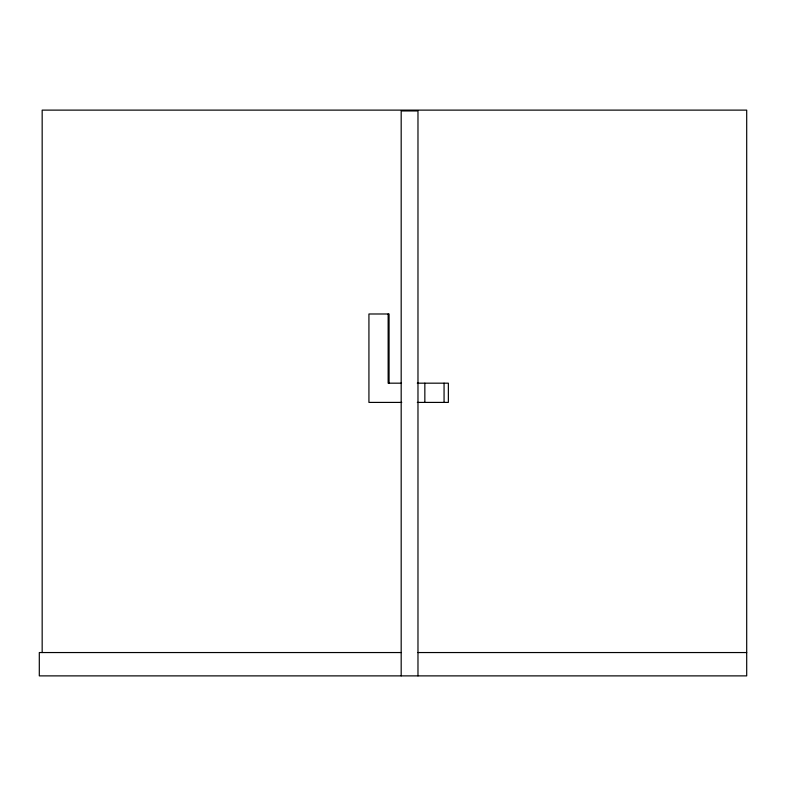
<?xml version="1.0" encoding="UTF-8"?>
<svg xmlns="http://www.w3.org/2000/svg" width="786" height="786" viewBox="0 0 786 786"><rect width="100%" height="100%" fill="white"/><g stroke="black" fill="none" stroke-linecap="round" stroke-linejoin="round"><path stroke-width="1.18" d="M388.146 313.987L388.146 383.175L401.508 383.175M389.07 383.175L389.07 313.987L368.929 313.987L368.929 402.412L401.744 402.412M424.843 402.412L424.843 383.175M444.061 402.412L444.061 383.175M417.297 383.175L448.364 383.175L448.364 402.412L417.337 402.412M401.184 652.547L39.3 652.547L39.3 675.881L746.7 675.881L746.7 110.119L42.169 110.119L42.169 652.547M417.975 652.547L746.7 652.547M417.975 675.881L417.975 110.944L401.184 110.944L401.184 675.881"/></g></svg>
